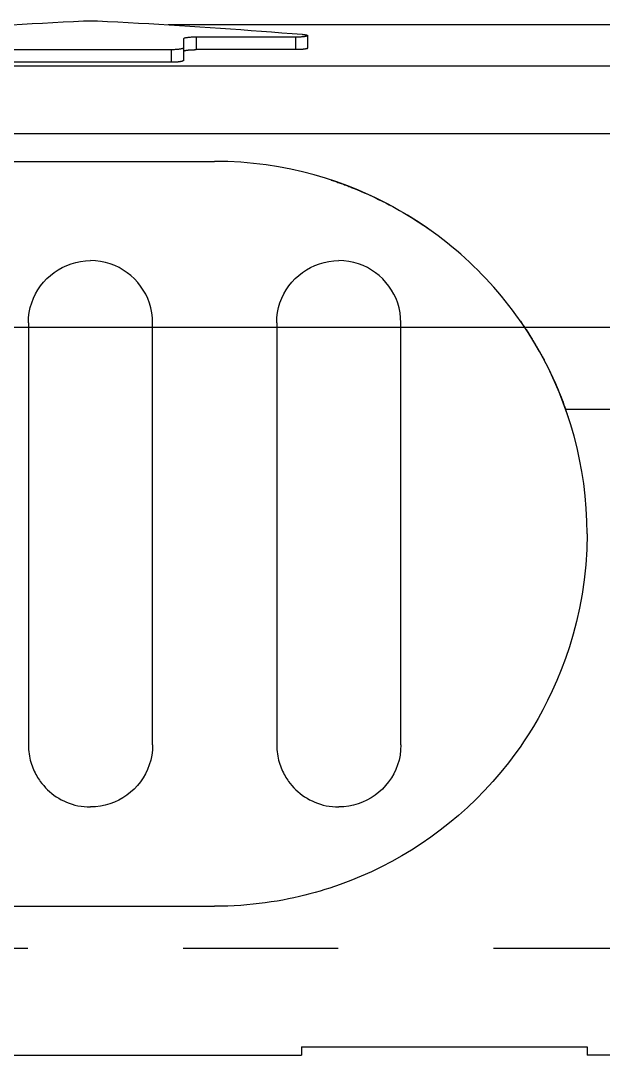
# Model space of a CAD drawing. Header units: inches. Extents: x 0 to 77285, y -118 to 40065.
# Drawn here: x 37424.59 to 37429.28, y 31677.6 to 31685.94 of the extents above; entities that cross this region are included whole.
import ezdxf

# ---------------------------------------------------------------- set-up
doc = ezdxf.new("R2010")
doc.units = ezdxf.units.IN
doc.header["$LTSCALE"] = 5
doc.header["$MEASUREMENT"] = 0
doc.linetypes.add('CENTER', pattern=[2, 1.25, -0.25, 0.25, -0.25])
doc.layers.add('11', color=1, linetype='CENTER')
doc.layers.add('55', color=5, linetype='Continuous')

# ---------------------------------------------------------------- blocks, each defined once
blk = doc.blocks.new('A$Ce983b105')
blk.add_line((-170, 65), (-6470, 65))
at = {"layer": '11'}
blk.add_line((-170, 60), (-6470, 60), dxfattribs=at)
blk = doc.blocks.new('A$Ce961e380')
for p, q in [((-254.1541, -17.6614), (-253.3541, -17.6614)), ((-254.1541, -17.6614), (-254.1541, -17.7618)), ((-253.3541, -17.6614), (-253.3541, -17.7618)), ((-253.2541, -17.6746), (-253.2541, -17.8479)), ((-253.1541, -17.7626), (-251.8541, -17.7626)), ((-253.1541, -17.7626), (-253.1541, -17.8638)), ((-246.0041, -17.8914), (-258.0041, -17.8914)), ((-246.0041, -18.4357), (-258.0041, -18.4357)), ((-251.5041, -18.6612), (-253.5041, -18.6612)), ((-254.7953, -18.9535), (-254.7957, -18.9535)), ((-255.0041, -23.3612), (-255.0041, -19.9612)), ((-254.0041, -19.9612), (-254.0041, -23.3612)), ((-253.0041, -23.3612), (-253.0041, -19.9612)), ((-252.0041, -19.9612), (-252.0041, -23.3612)), ((-258.0041, -20.6612), (-256.3326, -20.6612)), ((-256.3325, -20.6612), (-256.3326, -20.6612)), ((-251.5041, -24.6612), (-253.5041, -24.6612)), ((-256.5041, -25.7931), (-256.5041, -25.8611)), ((-254.2041, -25.7933), (-254.2041, -25.8611)), ((-258.0041, -25.8611), (-256.5041, -25.8611)), ((-246.0041, -25.8611), (-254.2041, -25.8611))]:
    blk.add_line(p, q)
for points in [[(-258.0041, -17.5612), (-257.7604, -17.5612), (-257.5166, -17.5612), (-257.2728, -17.5612), (-257.029, -17.5613), (-256.7853, -17.5613), (-256.5415, -17.5613), (-256.2977, -17.5613), (-256.054, -17.5613), (-255.8102, -17.5613), (-255.5664, -17.5614), (-255.3226, -17.5614), (-255.0789, -17.5614), (-254.8351, -17.5614), (-254.5913, -17.5614), (-254.3475, -17.5614), (-254.1038, -17.5614), (-253.86, -17.5614), (-253.6162, -17.5614), (-253.3725, -17.5614), (-253.1287, -17.5615)], [(-252.5596, -17.5298), (-252.6423, -17.534), (-252.7249, -17.5383), (-252.8075, -17.5428), (-252.8902, -17.5474), (-252.9728, -17.5522), (-253.0553, -17.557), (-253.1379, -17.562), (-253.2205, -17.5671), (-253.303, -17.5724), (-253.3855, -17.5777), (-253.468, -17.5832), (-253.5505, -17.5889), (-253.633, -17.5946), (-253.7154, -17.6005), (-253.7978, -17.6065), (-253.8802, -17.6126), (-253.9626, -17.6188), (-254.045, -17.6252), (-254.1273, -17.6317), (-254.2096, -17.6383)], [(-252.4487, -17.5298), (-252.4534, -17.5295), (-252.4584, -17.5293), (-252.4636, -17.5291), (-252.469, -17.529), (-252.4745, -17.5288), (-252.4803, -17.5287), (-252.4861, -17.5286), (-252.4921, -17.5285), (-252.4981, -17.5285), (-252.5041, -17.5285), (-252.5102, -17.5285), (-252.5162, -17.5285), (-252.5221, -17.5286), (-252.528, -17.5287), (-252.5337, -17.5288), (-252.5393, -17.529), (-252.5447, -17.5291), (-252.5499, -17.5293), (-252.5549, -17.5295), (-252.5596, -17.5298)], [(-250.7987, -17.6383), (-250.881, -17.6317), (-250.9633, -17.6252), (-251.0456, -17.6188), (-251.128, -17.6126), (-251.2104, -17.6065), (-251.2928, -17.6005), (-251.3753, -17.5946), (-251.4577, -17.5889), (-251.5402, -17.5832), (-251.6227, -17.5777), (-251.7052, -17.5724), (-251.7878, -17.5671), (-251.8703, -17.562), (-251.9529, -17.557), (-252.0355, -17.5522), (-252.1181, -17.5474), (-252.2007, -17.5428), (-252.2834, -17.5383), (-252.366, -17.534), (-252.4487, -17.5298)], [(-254.2096, -17.6383), (-254.2127, -17.6386), (-254.2158, -17.6389), (-254.219, -17.6392), (-254.2222, -17.6396), (-254.2253, -17.64), (-254.2284, -17.6404), (-254.2314, -17.6408), (-254.2343, -17.6413), (-254.2371, -17.6417), (-254.2397, -17.6423), (-254.2422, -17.6428), (-254.2446, -17.6434), (-254.2467, -17.6439), (-254.2486, -17.6445), (-254.2503, -17.6452), (-254.2517, -17.6458), (-254.2528, -17.6465), (-254.2537, -17.6472), (-254.2542, -17.6479), (-254.2543, -17.6486)], [(-254.2498, -17.6523), (-254.2503, -17.6521), (-254.2507, -17.6519), (-254.2511, -17.6517), (-254.2515, -17.6515), (-254.2518, -17.6513), (-254.2521, -17.6511), (-254.2524, -17.651), (-254.2527, -17.6508), (-254.253, -17.6506), (-254.2532, -17.6504), (-254.2534, -17.6502), (-254.2536, -17.65), (-254.2538, -17.6499), (-254.2539, -17.6497), (-254.254, -17.6495), (-254.2541, -17.6493), (-254.2542, -17.6492), (-254.2543, -17.649), (-254.2543, -17.6488), (-254.2543, -17.6486)], [(-254.2541, -17.749), (-254.2541, -17.744), (-254.2541, -17.7389), (-254.2541, -17.7339), (-254.2541, -17.7289), (-254.2542, -17.7239), (-254.2542, -17.7189), (-254.2542, -17.7139), (-254.2542, -17.7088), (-254.2542, -17.7038), (-254.2542, -17.6988), (-254.2542, -17.6938), (-254.2542, -17.6888), (-254.2543, -17.6838), (-254.2543, -17.6787), (-254.2543, -17.6737), (-254.2543, -17.6687), (-254.2543, -17.6637), (-254.2543, -17.6587), (-254.2543, -17.6536), (-254.2543, -17.6486)], [(-254.2498, -17.6523), (-254.2479, -17.653), (-254.2455, -17.6537), (-254.2429, -17.6544), (-254.2399, -17.6551), (-254.2365, -17.6558), (-254.2328, -17.6564), (-254.2289, -17.657), (-254.2246, -17.6576), (-254.22, -17.6582), (-254.2152, -17.6587), (-254.2101, -17.6592), (-254.2048, -17.6596), (-254.1992, -17.66), (-254.1933, -17.6604), (-254.1873, -17.6607), (-254.181, -17.6609), (-254.1746, -17.6611), (-254.1679, -17.6613), (-254.1611, -17.6614), (-254.1541, -17.6614)], [(-253.3541, -17.6614), (-253.3458, -17.6614), (-253.3377, -17.6616), (-253.3299, -17.6618), (-253.3223, -17.6621), (-253.3149, -17.6624), (-253.3079, -17.6629), (-253.3012, -17.6634), (-253.2948, -17.6639), (-253.2888, -17.6646), (-253.2832, -17.6652), (-253.278, -17.666), (-253.2732, -17.6668), (-253.269, -17.6676), (-253.2652, -17.6685), (-253.2619, -17.6694), (-253.2592, -17.6704), (-253.257, -17.6714), (-253.2554, -17.6724), (-253.2545, -17.6735), (-253.2541, -17.6746)], [(-253.2541, -17.7469), (-253.2538, -17.7482), (-253.2528, -17.7494), (-253.2513, -17.7506), (-253.2491, -17.7518), (-253.2464, -17.7529), (-253.2431, -17.754), (-253.2393, -17.7551), (-253.235, -17.7561), (-253.2303, -17.7571), (-253.2251, -17.7579), (-253.2195, -17.7588), (-253.2135, -17.7595), (-253.2071, -17.7602), (-253.2004, -17.7608), (-253.1933, -17.7614), (-253.186, -17.7618), (-253.1784, -17.7622), (-253.1705, -17.7624), (-253.1624, -17.7626), (-253.1541, -17.7626)], [(-254.2498, -17.7526), (-254.2502, -17.7525), (-254.2506, -17.7523), (-254.2509, -17.7522), (-254.2512, -17.752), (-254.2515, -17.7518), (-254.2518, -17.7517), (-254.2521, -17.7515), (-254.2524, -17.7513), (-254.2526, -17.7512), (-254.2528, -17.751), (-254.253, -17.7509), (-254.2532, -17.7507), (-254.2534, -17.7505), (-254.2535, -17.7504), (-254.2537, -17.7502), (-254.2538, -17.75), (-254.2539, -17.7499), (-254.254, -17.7497), (-254.254, -17.7495), (-254.2541, -17.7494), (-254.2541, -17.7493), (-254.2541, -17.7493), (-254.2541, -17.7493), (-254.2541, -17.7493), (-254.2541, -17.7493), (-254.2541, -17.7492), (-254.2541, -17.7492), (-254.2541, -17.7492), (-254.2541, -17.7492), (-254.2541, -17.7492), (-254.2541, -17.7492), (-254.2541, -17.7491), (-254.2541, -17.7491), (-254.2541, -17.7491), (-254.2541, -17.7491), (-254.2541, -17.7491), (-254.2541, -17.749), (-254.2541, -17.749), (-254.2541, -17.749), (-254.2541, -17.749)], [(-254.2498, -17.7526), (-254.249, -17.753), (-254.2482, -17.7533), (-254.2472, -17.7536), (-254.2462, -17.7539), (-254.2451, -17.7542), (-254.2439, -17.7546), (-254.2427, -17.7549), (-254.2414, -17.7552), (-254.2401, -17.7555), (-254.2387, -17.7558), (-254.2372, -17.756), (-254.2357, -17.7563), (-254.2341, -17.7566), (-254.2324, -17.7569), (-254.2307, -17.7572), (-254.229, -17.7574), (-254.2272, -17.7577), (-254.2253, -17.7579), (-254.2234, -17.7582), (-254.2215, -17.7584), (-254.2197, -17.7586), (-254.2179, -17.7588), (-254.2161, -17.759), (-254.2142, -17.7592), (-254.2122, -17.7594), (-254.2103, -17.7595), (-254.2083, -17.7597), (-254.2063, -17.7599), (-254.2042, -17.76), (-254.2021, -17.7602), (-254.2, -17.7603), (-254.1979, -17.7605), (-254.1957, -17.7606), (-254.1935, -17.7607), (-254.1913, -17.7609), (-254.1891, -17.761), (-254.1869, -17.7611), (-254.1846, -17.7612), (-254.1823, -17.7613), (-254.1801, -17.7613), (-254.1788, -17.7614), (-254.1775, -17.7614), (-254.1762, -17.7615), (-254.175, -17.7615), (-254.1737, -17.7615), (-254.1724, -17.7616), (-254.1711, -17.7616), (-254.1698, -17.7616), (-254.1685, -17.7617), (-254.1672, -17.7617), (-254.1659, -17.7617), (-254.1646, -17.7617), (-254.1633, -17.7617), (-254.162, -17.7618), (-254.1607, -17.7618), (-254.1594, -17.7618), (-254.1581, -17.7618), (-254.1567, -17.7618), (-254.1554, -17.7618), (-254.1541, -17.7618)], [(-254.1541, -17.7618), (-254.1141, -17.7618), (-254.0741, -17.7618), (-254.0341, -17.7618), (-253.9941, -17.7618), (-253.9541, -17.7618), (-253.9141, -17.7618), (-253.8741, -17.7618), (-253.8341, -17.7618), (-253.7941, -17.7618), (-253.7541, -17.7618), (-253.7141, -17.7618), (-253.6741, -17.7618), (-253.6341, -17.7618), (-253.5941, -17.7618), (-253.5541, -17.7618), (-253.5141, -17.7618), (-253.4741, -17.7618), (-253.4341, -17.7618), (-253.3941, -17.7618), (-253.3541, -17.7618)], [(-253.2541, -17.775), (-253.2542, -17.7746), (-253.2543, -17.7743), (-253.2545, -17.7739), (-253.2547, -17.7735), (-253.2551, -17.7732), (-253.2555, -17.7728), (-253.256, -17.7725), (-253.2566, -17.7721), (-253.2572, -17.7717), (-253.2579, -17.7714), (-253.2587, -17.771), (-253.2595, -17.7707), (-253.2604, -17.7703), (-253.2614, -17.77), (-253.2625, -17.7697), (-253.2636, -17.7693), (-253.2648, -17.769), (-253.266, -17.7687), (-253.2674, -17.7684), (-253.2687, -17.7681), (-253.27, -17.7678), (-253.2713, -17.7675), (-253.2727, -17.7673), (-253.2741, -17.767), (-253.2755, -17.7668), (-253.2771, -17.7665), (-253.2786, -17.7663), (-253.2802, -17.766), (-253.2819, -17.7658), (-253.2835, -17.7656), (-253.2853, -17.7654), (-253.287, -17.7651), (-253.2888, -17.7649), (-253.2907, -17.7647), (-253.2925, -17.7645), (-253.2944, -17.7643), (-253.2964, -17.7642), (-253.2983, -17.764), (-253.3003, -17.7638), (-253.3024, -17.7636), (-253.3047, -17.7635), (-253.307, -17.7633), (-253.3095, -17.7631), (-253.3119, -17.763), (-253.3144, -17.7628), (-253.3169, -17.7627), (-253.3195, -17.7626), (-253.322, -17.7624), (-253.3246, -17.7623), (-253.3273, -17.7622), (-253.3299, -17.7621), (-253.3326, -17.7621), (-253.3352, -17.762), (-253.3379, -17.7619), (-253.3406, -17.7619), (-253.3433, -17.7618), (-253.346, -17.7618), (-253.3487, -17.7618), (-253.3514, -17.7618), (-253.3541, -17.7618)], [(-253.2541, -17.8479), (-253.2541, -17.8483), (-253.254, -17.8487), (-253.2538, -17.8491), (-253.2535, -17.8495), (-253.2532, -17.85), (-253.2528, -17.8504), (-253.2523, -17.8508), (-253.2518, -17.8512), (-253.2511, -17.8516), (-253.2505, -17.852), (-253.2497, -17.8525), (-253.2489, -17.8529), (-253.248, -17.8533), (-253.247, -17.8537), (-253.246, -17.8541), (-253.2449, -17.8545), (-253.2438, -17.8548), (-253.2425, -17.8552), (-253.2413, -17.8556), (-253.2399, -17.856), (-253.2387, -17.8563), (-253.2374, -17.8566), (-253.236, -17.8569), (-253.2346, -17.8572), (-253.2332, -17.8575), (-253.2317, -17.8578), (-253.2302, -17.8581), (-253.2286, -17.8584), (-253.227, -17.8587), (-253.2253, -17.859), (-253.2236, -17.8592), (-253.2218, -17.8595), (-253.22, -17.8598), (-253.2182, -17.86), (-253.2164, -17.8603), (-253.2145, -17.8605), (-253.2125, -17.8607), (-253.2106, -17.8609), (-253.2086, -17.8612), (-253.2066, -17.8614), (-253.2043, -17.8616), (-253.2019, -17.8618), (-253.1994, -17.862), (-253.197, -17.8622), (-253.1944, -17.8624), (-253.1919, -17.8626), (-253.1893, -17.8627), (-253.1867, -17.8629), (-253.1841, -17.863), (-253.1814, -17.8631), (-253.1787, -17.8632), (-253.176, -17.8634), (-253.1733, -17.8634), (-253.1706, -17.8635), (-253.1678, -17.8636), (-253.1651, -17.8637), (-253.1623, -17.8637), (-253.1596, -17.8637), (-253.1569, -17.8637), (-253.1541, -17.8638)], [(-253.1541, -17.8638), (-253.0891, -17.8638), (-253.0241, -17.8638), (-252.9591, -17.8638), (-252.8941, -17.8638), (-252.8291, -17.8638), (-252.7641, -17.8638), (-252.6991, -17.8638), (-252.6341, -17.8638), (-252.5691, -17.8638), (-252.5041, -17.8637), (-252.4391, -17.8637), (-252.3741, -17.8637), (-252.3091, -17.8637), (-252.2441, -17.8637), (-252.1791, -17.8637), (-252.1141, -17.8637), (-252.0491, -17.8637), (-251.9841, -17.8637), (-251.9191, -17.8637), (-251.8541, -17.8637)], [(-256.5041, -21.6612), (-256.5024, -21.558), (-256.4972, -21.4562), (-256.4886, -21.3557), (-256.4768, -21.2565), (-256.4619, -21.1589), (-256.444, -21.0627), (-256.4231, -20.968), (-256.3993, -20.8749), (-256.3729, -20.7835), (-256.3438, -20.6937), (-256.3122, -20.6056), (-256.2782, -20.5193), (-256.2419, -20.4348), (-256.2033, -20.3521), (-256.1626, -20.2714), (-256.12, -20.1926), (-256.0754, -20.1158), (-256.029, -20.041), (-255.9809, -19.9684), (-255.9312, -19.8978), (-255.9029, -19.8595), (-255.874, -19.8217), (-255.8446, -19.7845), (-255.8147, -19.7477), (-255.7842, -19.7115), (-255.7532, -19.6758), (-255.7216, -19.6406), (-255.6896, -19.606), (-255.657, -19.5719), (-255.624, -19.5384), (-255.5904, -19.5054), (-255.5564, -19.4729), (-255.5218, -19.4411), (-255.4868, -19.4098), (-255.4514, -19.379), (-255.4155, -19.3489), (-255.3791, -19.3193), (-255.3424, -19.2903), (-255.3051, -19.2619), (-255.2675, -19.2341), (-255.1999, -19.1865), (-255.13, -19.14), (-255.0576, -19.0949), (-254.983, -19.0512), (-254.906, -19.0091), (-254.8268, -18.9687), (-254.7453, -18.9302), (-254.6617, -18.8937), (-254.576, -18.8593), (-254.4881, -18.8272), (-254.3983, -18.7975), (-254.3064, -18.7703), (-254.2125, -18.7459), (-254.1168, -18.7242), (-254.0191, -18.7055), (-253.9196, -18.6899), (-253.8184, -18.6776), (-253.7153, -18.6685), (-253.6106, -18.663), (-253.5041, -18.6612)], [(-254.444, -18.8122), (-254.453, -18.8152), (-254.4619, -18.8182), (-254.4709, -18.8212), (-254.4798, -18.8243), (-254.4887, -18.8274), (-254.4976, -18.8305), (-254.5065, -18.8336), (-254.5154, -18.8368), (-254.5243, -18.84), (-254.5332, -18.8432), (-254.542, -18.8464), (-254.5509, -18.8497), (-254.5597, -18.853), (-254.5685, -18.8563), (-254.5773, -18.8597), (-254.5861, -18.8631), (-254.5949, -18.8665), (-254.6036, -18.8699), (-254.6124, -18.8734), (-254.6211, -18.8769), (-254.6507, -18.8889), (-254.6801, -18.9013), (-254.7093, -18.9139), (-254.7385, -18.9269), (-254.7675, -18.9402), (-254.7963, -18.9538), (-254.825, -18.9677), (-254.8536, -18.9819), (-254.882, -18.9964), (-254.9102, -19.0111), (-254.9383, -19.0262), (-254.9662, -19.0416), (-254.9939, -19.0573), (-255.0215, -19.0732), (-255.0489, -19.0895), (-255.076, -19.106), (-255.103, -19.1228), (-255.1298, -19.1399), (-255.1565, -19.1572), (-255.1829, -19.1748), (-255.186, -19.177), (-255.1892, -19.1791), (-255.1924, -19.1813), (-255.1955, -19.1834), (-255.1987, -19.1856), (-255.2018, -19.1878), (-255.205, -19.1899), (-255.2081, -19.1921), (-255.2113, -19.1943), (-255.2144, -19.1965), (-255.2176, -19.1986), (-255.2207, -19.2008), (-255.2238, -19.203), (-255.227, -19.2052), (-255.2301, -19.2074), (-255.2332, -19.2096), (-255.2364, -19.2118), (-255.2395, -19.214), (-255.2426, -19.2162), (-255.2457, -19.2185)], [(-255.0041, -19.9612), (-255.0025, -19.9204), (-254.9976, -19.8804), (-254.9897, -19.8415), (-254.9787, -19.8037), (-254.965, -19.7671), (-254.9485, -19.732), (-254.9295, -19.6984), (-254.908, -19.6665), (-254.8841, -19.6364), (-254.8581, -19.6081), (-254.83, -19.582), (-254.7999, -19.5581), (-254.768, -19.5364), (-254.7344, -19.5173), (-254.6992, -19.5007), (-254.6626, -19.4868), (-254.6246, -19.4758), (-254.5855, -19.4678), (-254.5453, -19.4628), (-254.5041, -19.4612)], [(-254.0041, -19.9612), (-254.0058, -19.9194), (-254.0108, -19.8787), (-254.019, -19.8392), (-254.0302, -19.801), (-254.0443, -19.7642), (-254.0612, -19.7289), (-254.0806, -19.6953), (-254.1024, -19.6635), (-254.1266, -19.6335), (-254.153, -19.6055), (-254.1814, -19.5797), (-254.2116, -19.556), (-254.2436, -19.5347), (-254.2772, -19.5159), (-254.3122, -19.4997), (-254.3486, -19.4861), (-254.3861, -19.4754), (-254.4246, -19.4676), (-254.464, -19.4628), (-254.5041, -19.4612)], [(-253.0041, -19.9612), (-253.0025, -19.9204), (-252.9976, -19.8804), (-252.9897, -19.8415), (-252.9787, -19.8037), (-252.965, -19.7671), (-252.9485, -19.732), (-252.9295, -19.6984), (-252.908, -19.6665), (-252.8841, -19.6364), (-252.8581, -19.6081), (-252.83, -19.582), (-252.7999, -19.5581), (-252.768, -19.5364), (-252.7344, -19.5173), (-252.6992, -19.5007), (-252.6626, -19.4868), (-252.6246, -19.4758), (-252.5855, -19.4678), (-252.5453, -19.4628), (-252.5041, -19.4612)], [(-252.0041, -19.9612), (-252.0058, -19.9194), (-252.0108, -19.8787), (-252.019, -19.8392), (-252.0302, -19.801), (-252.0443, -19.7642), (-252.0612, -19.7289), (-252.0806, -19.6953), (-252.1024, -19.6635), (-252.1266, -19.6335), (-252.153, -19.6055), (-252.1814, -19.5797), (-252.2116, -19.556), (-252.2436, -19.5347), (-252.2772, -19.5159), (-252.3122, -19.4997), (-252.3486, -19.4861), (-252.3861, -19.4754), (-252.4246, -19.4676), (-252.464, -19.4628), (-252.5041, -19.4612)], [(-255.9676, -19.949), (-255.9722, -19.9557), (-255.9768, -19.9625), (-255.9814, -19.9692), (-255.986, -19.9759), (-255.9906, -19.9827), (-255.9952, -19.9894), (-255.9997, -19.9962), (-256.0042, -20.003), (-256.0087, -20.0098), (-256.0132, -20.0166), (-256.0177, -20.0235), (-256.0221, -20.0303), (-256.0265, -20.0371), (-256.0309, -20.044), (-256.0353, -20.0509), (-256.0397, -20.0578), (-256.044, -20.0647), (-256.0484, -20.0716), (-256.0527, -20.0785), (-256.057, -20.0855), (-256.0626, -20.0945), (-256.0681, -20.1036), (-256.0736, -20.1127), (-256.0791, -20.1218), (-256.0845, -20.1309), (-256.0899, -20.1401), (-256.0953, -20.1493), (-256.1006, -20.1585), (-256.106, -20.1677), (-256.1112, -20.177), (-256.1165, -20.1862), (-256.1217, -20.1955), (-256.1269, -20.2048), (-256.1321, -20.2141), (-256.1372, -20.2235), (-256.1423, -20.2328), (-256.1473, -20.2422), (-256.1523, -20.2516), (-256.1573, -20.261), (-256.1623, -20.2704), (-256.1721, -20.2893), (-256.1818, -20.3083), (-256.1913, -20.3273), (-256.2007, -20.3465), (-256.21, -20.3657), (-256.2191, -20.3849), (-256.2281, -20.4043), (-256.237, -20.4237), (-256.2457, -20.4431), (-256.2543, -20.4627), (-256.2628, -20.4823), (-256.2711, -20.5019), (-256.2793, -20.5217), (-256.2873, -20.5414), (-256.2952, -20.5613), (-256.303, -20.5812), (-256.3106, -20.6011), (-256.3181, -20.6211), (-256.3254, -20.6411), (-256.3326, -20.6612)], [(-256.3573, -20.7341), (-256.3572, -20.7338), (-256.3571, -20.7336), (-256.357, -20.7333), (-256.3569, -20.733), (-256.3569, -20.7328), (-256.3568, -20.7325), (-256.3567, -20.7322), (-256.3566, -20.7319), (-256.3565, -20.7317), (-256.3564, -20.7314), (-256.3563, -20.7311), (-256.3562, -20.7309), (-256.3561, -20.7306), (-256.3561, -20.7303), (-256.356, -20.73), (-256.3559, -20.7298), (-256.3558, -20.7295), (-256.3557, -20.7292), (-256.3556, -20.729), (-256.3555, -20.7287), (-256.3544, -20.7253), (-256.3533, -20.7219), (-256.3522, -20.7185), (-256.3511, -20.7151), (-256.3499, -20.7118), (-256.3488, -20.7084), (-256.3477, -20.705), (-256.3465, -20.7016), (-256.3454, -20.6983), (-256.3442, -20.6949), (-256.3431, -20.6915), (-256.3419, -20.6881), (-256.3408, -20.6848), (-256.3396, -20.6814), (-256.3385, -20.678), (-256.3373, -20.6747), (-256.3361, -20.6713), (-256.3349, -20.6679), (-256.3337, -20.6646), (-256.3326, -20.6612)], [(-256.5041, -21.6612), (-256.5015, -21.7884), (-256.4938, -21.9118), (-256.4814, -22.0315), (-256.4648, -22.1472), (-256.4442, -22.259), (-256.4202, -22.3668), (-256.393, -22.4705), (-256.3631, -22.5701), (-256.3309, -22.6656), (-256.2967, -22.7568), (-256.2609, -22.8437), (-256.2239, -22.9264), (-256.1861, -23.0046), (-256.1479, -23.0784), (-256.1096, -23.1477), (-256.0717, -23.2124), (-256.0345, -23.2725), (-255.9984, -23.3279), (-255.9639, -23.3786), (-255.9312, -23.4245), (-255.8709, -23.5046), (-255.8086, -23.582), (-255.7443, -23.6567), (-255.6781, -23.7287), (-255.61, -23.798), (-255.5402, -23.8646), (-255.4688, -23.9285), (-255.3958, -23.9897), (-255.3213, -24.0482), (-255.2455, -24.1041), (-255.1683, -24.1572), (-255.09, -24.2077), (-255.0106, -24.2554), (-254.9302, -24.3005), (-254.8488, -24.3428), (-254.7666, -24.3825), (-254.6836, -24.4195), (-254.6, -24.4538), (-254.5158, -24.4854), (-254.4312, -24.5143), (-254.3926, -24.5266), (-254.3532, -24.5385), (-254.3128, -24.5501), (-254.2717, -24.5613), (-254.2296, -24.5721), (-254.1867, -24.5825), (-254.143, -24.5923), (-254.0985, -24.6017), (-254.0532, -24.6105), (-254.007, -24.6187), (-253.9601, -24.6263), (-253.9124, -24.6333), (-253.8639, -24.6395), (-253.8147, -24.6451), (-253.7647, -24.6498), (-253.714, -24.6538), (-253.6626, -24.657), (-253.6105, -24.6593), (-253.5577, -24.6607), (-253.5041, -24.6612)], [(-255.0041, -23.3612), (-255.0024, -23.4031), (-254.9974, -23.4439), (-254.9892, -23.4836), (-254.978, -23.5218), (-254.9639, -23.5587), (-254.9471, -23.594), (-254.9277, -23.6276), (-254.9058, -23.6594), (-254.8816, -23.6894), (-254.8553, -23.7173), (-254.8269, -23.7431), (-254.7967, -23.7667), (-254.7647, -23.7879), (-254.7311, -23.8067), (-254.6961, -23.8228), (-254.6597, -23.8363), (-254.6222, -23.847), (-254.5837, -23.8548), (-254.5443, -23.8596), (-254.5041, -23.8612)], [(-254.0041, -23.3612), (-254.0045, -23.3799), (-254.0055, -23.3983), (-254.0071, -23.4163), (-254.0094, -23.4338), (-254.0122, -23.451), (-254.0156, -23.4677), (-254.0194, -23.4841), (-254.0238, -23.5), (-254.0285, -23.5154), (-254.0337, -23.5304), (-254.0392, -23.545), (-254.045, -23.5591), (-254.0512, -23.5728), (-254.0576, -23.586), (-254.0642, -23.5987), (-254.071, -23.611), (-254.078, -23.6227), (-254.0851, -23.634), (-254.0924, -23.6448), (-254.0996, -23.6551), (-254.1129, -23.6725), (-254.127, -23.6894), (-254.142, -23.7059), (-254.1577, -23.7217), (-254.1743, -23.7369), (-254.1917, -23.7515), (-254.2098, -23.7653), (-254.2286, -23.7785), (-254.2482, -23.7908), (-254.2684, -23.8023), (-254.2893, -23.8129), (-254.3109, -23.8225), (-254.333, -23.8312), (-254.3558, -23.8389), (-254.3792, -23.8455), (-254.4032, -23.851), (-254.4276, -23.8554), (-254.4526, -23.8586), (-254.4781, -23.8605), (-254.5041, -23.8612)], [(-253.0041, -23.3612), (-253.0024, -23.4031), (-252.9974, -23.4439), (-252.9892, -23.4836), (-252.978, -23.5218), (-252.9639, -23.5587), (-252.9471, -23.594), (-252.9277, -23.6276), (-252.9058, -23.6594), (-252.8816, -23.6894), (-252.8553, -23.7173), (-252.8269, -23.7431), (-252.7967, -23.7667), (-252.7647, -23.7879), (-252.7311, -23.8067), (-252.6961, -23.8228), (-252.6597, -23.8363), (-252.6222, -23.847), (-252.5837, -23.8548), (-252.5443, -23.8596), (-252.5041, -23.8612)], [(-252.0041, -23.3612), (-252.0045, -23.3799), (-252.0055, -23.3983), (-252.0071, -23.4163), (-252.0094, -23.4338), (-252.0122, -23.451), (-252.0156, -23.4677), (-252.0194, -23.4841), (-252.0238, -23.5), (-252.0285, -23.5154), (-252.0337, -23.5304), (-252.0392, -23.545), (-252.045, -23.5591), (-252.0512, -23.5728), (-252.0576, -23.586), (-252.0642, -23.5987), (-252.071, -23.611), (-252.078, -23.6227), (-252.0851, -23.634), (-252.0924, -23.6448), (-252.0996, -23.6551), (-252.1129, -23.6725), (-252.127, -23.6894), (-252.142, -23.7059), (-252.1577, -23.7217), (-252.1743, -23.7369), (-252.1917, -23.7515), (-252.2098, -23.7653), (-252.2286, -23.7785), (-252.2482, -23.7908), (-252.2684, -23.8023), (-252.2893, -23.8129), (-252.3109, -23.8225), (-252.333, -23.8312), (-252.3558, -23.8389), (-252.3792, -23.8455), (-252.4032, -23.851), (-252.4276, -23.8554), (-252.4526, -23.8586), (-252.4781, -23.8605), (-252.5041, -23.8612)], [(-254.2041, -25.7933), (-254.3191, -25.7933), (-254.4341, -25.7933), (-254.5491, -25.7933), (-254.6641, -25.7933), (-254.7791, -25.7934), (-254.8941, -25.7934), (-255.0091, -25.7934), (-255.1241, -25.7934), (-255.2391, -25.7934), (-255.3541, -25.7934), (-255.4691, -25.7933), (-255.5841, -25.7933), (-255.6991, -25.7933), (-255.8141, -25.7933), (-255.9291, -25.7933), (-256.0441, -25.7932), (-256.1591, -25.7932), (-256.2741, -25.7932), (-256.3891, -25.7931), (-256.5041, -25.7931)], [(-254.2041, -25.7933), (-254.3191, -25.7933), (-254.4341, -25.7933), (-254.5491, -25.7933), (-254.6641, -25.7933), (-254.7791, -25.7933), (-254.8941, -25.7933), (-255.0091, -25.7933), (-255.1241, -25.7933), (-255.2391, -25.7933), (-255.3541, -25.7933), (-255.4691, -25.7933), (-255.5841, -25.7933), (-255.6991, -25.7933), (-255.8141, -25.7933), (-255.9291, -25.7932), (-256.0441, -25.7932), (-256.1591, -25.7932), (-256.2741, -25.7931), (-256.3891, -25.7931), (-256.5041, -25.7931)]]:
    blk.add_lwpolyline(points)
blk = doc.blocks.new('A$C638f0059')
for p, q in [((-76.6541, -17.6614), (-76.6541, -17.7618)), ((-76.6541, -17.6614), (-75.8541, -17.6614)), ((-75.8541, -17.6614), (-75.8541, -17.7618)), ((-75.7541, -17.6746), (-75.7541, -17.8479)), ((-75.6541, -17.7626), (-75.6541, -17.8638)), ((-75.6541, -17.7626), (-74.3541, -17.7626)), ((-68.5041, -17.8914), (-80.5041, -17.8914)), ((-68.5041, -18.4357), (-80.5041, -18.4357)), ((-74.0041, -18.6612), (-76.0041, -18.6612)), ((-77.2953, -18.9535), (-77.2957, -18.9535)), ((-77.5041, -23.3612), (-77.5041, -19.9612)), ((-76.5041, -19.9612), (-76.5041, -23.3612)), ((-75.5041, -23.3612), (-75.5041, -19.9612)), ((-74.5041, -19.9612), (-74.5041, -23.3612)), ((-80.5041, -20.6612), (-78.8326, -20.6612)), ((-78.8325, -20.6612), (-78.8326, -20.6612)), ((-74.0041, -24.6612), (-76.0041, -24.6612)), ((-79.0041, -25.7931), (-79.0041, -25.8611)), ((-76.7041, -25.7933), (-76.7041, -25.8611)), ((-80.5041, -25.8611), (-79.0041, -25.8611)), ((-68.5041, -25.8611), (-76.7041, -25.8611))]:
    blk.add_line(p, q)
for points in [[(-80.5041, -17.5612), (-80.2604, -17.5612), (-80.0166, -17.5612), (-79.7728, -17.5612), (-79.529, -17.5613), (-79.2853, -17.5613), (-79.0415, -17.5613), (-78.7977, -17.5613), (-78.554, -17.5613), (-78.3102, -17.5613), (-78.0664, -17.5614), (-77.8226, -17.5614), (-77.5789, -17.5614), (-77.3351, -17.5614), (-77.0913, -17.5614), (-76.8475, -17.5614), (-76.6038, -17.5614), (-76.36, -17.5614), (-76.1162, -17.5614), (-75.8725, -17.5614), (-75.6287, -17.5615)], [(-75.0596, -17.5298), (-75.1423, -17.534), (-75.2249, -17.5383), (-75.3075, -17.5428), (-75.3902, -17.5474), (-75.4728, -17.5522), (-75.5553, -17.557), (-75.6379, -17.562), (-75.7205, -17.5671), (-75.803, -17.5724), (-75.8855, -17.5777), (-75.968, -17.5832), (-76.0505, -17.5889), (-76.133, -17.5946), (-76.2154, -17.6005), (-76.2978, -17.6065), (-76.3802, -17.6126), (-76.4626, -17.6188), (-76.545, -17.6252), (-76.6273, -17.6317), (-76.7096, -17.6383)], [(-74.9487, -17.5298), (-74.9534, -17.5295), (-74.9584, -17.5293), (-74.9636, -17.5291), (-74.969, -17.529), (-74.9745, -17.5288), (-74.9803, -17.5287), (-74.9861, -17.5286), (-74.9921, -17.5285), (-74.9981, -17.5285), (-75.0041, -17.5285), (-75.0102, -17.5285), (-75.0162, -17.5285), (-75.0221, -17.5286), (-75.028, -17.5287), (-75.0337, -17.5288), (-75.0393, -17.529), (-75.0447, -17.5291), (-75.0499, -17.5293), (-75.0549, -17.5295), (-75.0596, -17.5298)], [(-73.2987, -17.6383), (-73.381, -17.6317), (-73.4633, -17.6252), (-73.5456, -17.6188), (-73.628, -17.6126), (-73.7104, -17.6065), (-73.7928, -17.6005), (-73.8753, -17.5946), (-73.9577, -17.5889), (-74.0402, -17.5832), (-74.1227, -17.5777), (-74.2052, -17.5724), (-74.2878, -17.5671), (-74.3703, -17.562), (-74.4529, -17.557), (-74.5355, -17.5522), (-74.6181, -17.5474), (-74.7007, -17.5428), (-74.7834, -17.5383), (-74.866, -17.534), (-74.9487, -17.5298)], [(-76.7096, -17.6383), (-76.7127, -17.6386), (-76.7158, -17.6389), (-76.719, -17.6392), (-76.7222, -17.6396), (-76.7253, -17.64), (-76.7284, -17.6404), (-76.7314, -17.6408), (-76.7343, -17.6413), (-76.7371, -17.6417), (-76.7397, -17.6423), (-76.7422, -17.6428), (-76.7446, -17.6434), (-76.7467, -17.6439), (-76.7486, -17.6445), (-76.7503, -17.6452), (-76.7517, -17.6458), (-76.7528, -17.6465), (-76.7537, -17.6472), (-76.7542, -17.6479), (-76.7543, -17.6486)], [(-76.7541, -17.749), (-76.7541, -17.744), (-76.7541, -17.7389), (-76.7541, -17.7339), (-76.7541, -17.7289), (-76.7542, -17.7239), (-76.7542, -17.7189), (-76.7542, -17.7139), (-76.7542, -17.7088), (-76.7542, -17.7038), (-76.7542, -17.6988), (-76.7542, -17.6938), (-76.7542, -17.6888), (-76.7543, -17.6838), (-76.7543, -17.6787), (-76.7543, -17.6737), (-76.7543, -17.6687), (-76.7543, -17.6637), (-76.7543, -17.6587), (-76.7543, -17.6536), (-76.7543, -17.6486)], [(-76.7498, -17.6523), (-76.7503, -17.6521), (-76.7507, -17.6519), (-76.7511, -17.6517), (-76.7515, -17.6515), (-76.7518, -17.6513), (-76.7521, -17.6511), (-76.7524, -17.651), (-76.7527, -17.6508), (-76.753, -17.6506), (-76.7532, -17.6504), (-76.7534, -17.6502), (-76.7536, -17.65), (-76.7538, -17.6499), (-76.7539, -17.6497), (-76.754, -17.6495), (-76.7541, -17.6493), (-76.7542, -17.6492), (-76.7543, -17.649), (-76.7543, -17.6488), (-76.7543, -17.6486)], [(-76.7498, -17.6523), (-76.7479, -17.653), (-76.7455, -17.6537), (-76.7429, -17.6544), (-76.7399, -17.6551), (-76.7365, -17.6558), (-76.7328, -17.6564), (-76.7289, -17.657), (-76.7246, -17.6576), (-76.72, -17.6582), (-76.7152, -17.6587), (-76.7101, -17.6592), (-76.7048, -17.6596), (-76.6992, -17.66), (-76.6933, -17.6604), (-76.6873, -17.6607), (-76.681, -17.6609), (-76.6746, -17.6611), (-76.6679, -17.6613), (-76.6611, -17.6614), (-76.6541, -17.6614)], [(-75.8541, -17.6614), (-75.8458, -17.6614), (-75.8377, -17.6616), (-75.8299, -17.6618), (-75.8223, -17.6621), (-75.8149, -17.6624), (-75.8079, -17.6629), (-75.8012, -17.6634), (-75.7948, -17.6639), (-75.7888, -17.6646), (-75.7832, -17.6652), (-75.778, -17.666), (-75.7732, -17.6668), (-75.769, -17.6676), (-75.7652, -17.6685), (-75.7619, -17.6694), (-75.7592, -17.6704), (-75.757, -17.6714), (-75.7554, -17.6724), (-75.7545, -17.6735), (-75.7541, -17.6746)], [(-75.7541, -17.7469), (-75.7538, -17.7482), (-75.7528, -17.7494), (-75.7513, -17.7506), (-75.7491, -17.7518), (-75.7464, -17.7529), (-75.7431, -17.754), (-75.7393, -17.7551), (-75.735, -17.7561), (-75.7303, -17.7571), (-75.7251, -17.7579), (-75.7195, -17.7588), (-75.7135, -17.7595), (-75.7071, -17.7602), (-75.7004, -17.7608), (-75.6933, -17.7614), (-75.686, -17.7618), (-75.6784, -17.7622), (-75.6705, -17.7624), (-75.6624, -17.7626), (-75.6541, -17.7626)], [(-76.7498, -17.7526), (-76.7502, -17.7525), (-76.7506, -17.7523), (-76.7509, -17.7522), (-76.7512, -17.752), (-76.7515, -17.7518), (-76.7518, -17.7517), (-76.7521, -17.7515), (-76.7524, -17.7513), (-76.7526, -17.7512), (-76.7528, -17.751), (-76.753, -17.7509), (-76.7532, -17.7507), (-76.7534, -17.7505), (-76.7535, -17.7504), (-76.7537, -17.7502), (-76.7538, -17.75), (-76.7539, -17.7499), (-76.754, -17.7497), (-76.754, -17.7495), (-76.7541, -17.7494), (-76.7541, -17.7493), (-76.7541, -17.7493), (-76.7541, -17.7493), (-76.7541, -17.7493), (-76.7541, -17.7493), (-76.7541, -17.7492), (-76.7541, -17.7492), (-76.7541, -17.7492), (-76.7541, -17.7492), (-76.7541, -17.7492), (-76.7541, -17.7492), (-76.7541, -17.7491), (-76.7541, -17.7491), (-76.7541, -17.7491), (-76.7541, -17.7491), (-76.7541, -17.7491), (-76.7541, -17.749), (-76.7541, -17.749), (-76.7541, -17.749), (-76.7541, -17.749)], [(-76.7498, -17.7526), (-76.749, -17.753), (-76.7482, -17.7533), (-76.7472, -17.7536), (-76.7462, -17.7539), (-76.7451, -17.7542), (-76.7439, -17.7546), (-76.7427, -17.7549), (-76.7414, -17.7552), (-76.7401, -17.7555), (-76.7387, -17.7558), (-76.7372, -17.756), (-76.7357, -17.7563), (-76.7341, -17.7566), (-76.7324, -17.7569), (-76.7307, -17.7572), (-76.729, -17.7574), (-76.7272, -17.7577), (-76.7253, -17.7579), (-76.7234, -17.7582), (-76.7215, -17.7584), (-76.7197, -17.7586), (-76.7179, -17.7588), (-76.7161, -17.759), (-76.7142, -17.7592), (-76.7122, -17.7594), (-76.7103, -17.7595), (-76.7083, -17.7597), (-76.7063, -17.7599), (-76.7042, -17.76), (-76.7021, -17.7602), (-76.7, -17.7603), (-76.6979, -17.7605), (-76.6957, -17.7606), (-76.6935, -17.7607), (-76.6913, -17.7609), (-76.6891, -17.761), (-76.6869, -17.7611), (-76.6846, -17.7612), (-76.6823, -17.7613), (-76.6801, -17.7613), (-76.6788, -17.7614), (-76.6775, -17.7614), (-76.6762, -17.7615), (-76.675, -17.7615), (-76.6737, -17.7615), (-76.6724, -17.7616), (-76.6711, -17.7616), (-76.6698, -17.7616), (-76.6685, -17.7617), (-76.6672, -17.7617), (-76.6659, -17.7617), (-76.6646, -17.7617), (-76.6633, -17.7617), (-76.662, -17.7618), (-76.6607, -17.7618), (-76.6594, -17.7618), (-76.6581, -17.7618), (-76.6567, -17.7618), (-76.6554, -17.7618), (-76.6541, -17.7618)], [(-76.6541, -17.7618), (-76.6141, -17.7618), (-76.5741, -17.7618), (-76.5341, -17.7618), (-76.4941, -17.7618), (-76.4541, -17.7618), (-76.4141, -17.7618), (-76.3741, -17.7618), (-76.3341, -17.7618), (-76.2941, -17.7618), (-76.2541, -17.7618), (-76.2141, -17.7618), (-76.1741, -17.7618), (-76.1341, -17.7618), (-76.0941, -17.7618), (-76.0541, -17.7618), (-76.0141, -17.7618), (-75.9741, -17.7618), (-75.9341, -17.7618), (-75.8941, -17.7618), (-75.8541, -17.7618)], [(-75.7541, -17.775), (-75.7542, -17.7746), (-75.7543, -17.7743), (-75.7545, -17.7739), (-75.7547, -17.7735), (-75.7551, -17.7732), (-75.7555, -17.7728), (-75.756, -17.7725), (-75.7566, -17.7721), (-75.7572, -17.7717), (-75.7579, -17.7714), (-75.7587, -17.771), (-75.7595, -17.7707), (-75.7604, -17.7703), (-75.7614, -17.77), (-75.7625, -17.7697), (-75.7636, -17.7693), (-75.7648, -17.769), (-75.766, -17.7687), (-75.7674, -17.7684), (-75.7687, -17.7681), (-75.77, -17.7678), (-75.7713, -17.7675), (-75.7727, -17.7673), (-75.7741, -17.767), (-75.7755, -17.7668), (-75.7771, -17.7665), (-75.7786, -17.7663), (-75.7802, -17.766), (-75.7819, -17.7658), (-75.7835, -17.7656), (-75.7853, -17.7654), (-75.787, -17.7651), (-75.7888, -17.7649), (-75.7907, -17.7647), (-75.7925, -17.7645), (-75.7944, -17.7643), (-75.7964, -17.7642), (-75.7983, -17.764), (-75.8003, -17.7638), (-75.8024, -17.7636), (-75.8047, -17.7635), (-75.807, -17.7633), (-75.8095, -17.7631), (-75.8119, -17.763), (-75.8144, -17.7628), (-75.8169, -17.7627), (-75.8195, -17.7626), (-75.822, -17.7624), (-75.8246, -17.7623), (-75.8273, -17.7622), (-75.8299, -17.7621), (-75.8326, -17.7621), (-75.8352, -17.762), (-75.8379, -17.7619), (-75.8406, -17.7619), (-75.8433, -17.7618), (-75.846, -17.7618), (-75.8487, -17.7618), (-75.8514, -17.7618), (-75.8541, -17.7618)], [(-75.7541, -17.8479), (-75.7541, -17.8483), (-75.754, -17.8487), (-75.7538, -17.8491), (-75.7535, -17.8495), (-75.7532, -17.85), (-75.7528, -17.8504), (-75.7523, -17.8508), (-75.7518, -17.8512), (-75.7511, -17.8516), (-75.7505, -17.852), (-75.7497, -17.8525), (-75.7489, -17.8529), (-75.748, -17.8533), (-75.747, -17.8537), (-75.746, -17.8541), (-75.7449, -17.8545), (-75.7438, -17.8548), (-75.7425, -17.8552), (-75.7413, -17.8556), (-75.7399, -17.856), (-75.7387, -17.8563), (-75.7374, -17.8566), (-75.736, -17.8569), (-75.7346, -17.8572), (-75.7332, -17.8575), (-75.7317, -17.8578), (-75.7302, -17.8581), (-75.7286, -17.8584), (-75.727, -17.8587), (-75.7253, -17.859), (-75.7236, -17.8592), (-75.7218, -17.8595), (-75.72, -17.8598), (-75.7182, -17.86), (-75.7164, -17.8603), (-75.7145, -17.8605), (-75.7125, -17.8607), (-75.7106, -17.8609), (-75.7086, -17.8612), (-75.7066, -17.8614), (-75.7043, -17.8616), (-75.7019, -17.8618), (-75.6994, -17.862), (-75.697, -17.8622), (-75.6944, -17.8624), (-75.6919, -17.8626), (-75.6893, -17.8627), (-75.6867, -17.8629), (-75.6841, -17.863), (-75.6814, -17.8631), (-75.6787, -17.8632), (-75.676, -17.8634), (-75.6733, -17.8634), (-75.6706, -17.8635), (-75.6678, -17.8636), (-75.6651, -17.8637), (-75.6623, -17.8637), (-75.6596, -17.8637), (-75.6569, -17.8637), (-75.6541, -17.8638)], [(-75.6541, -17.8638), (-75.5891, -17.8638), (-75.5241, -17.8638), (-75.4591, -17.8638), (-75.3941, -17.8638), (-75.3291, -17.8638), (-75.2641, -17.8638), (-75.1991, -17.8638), (-75.1341, -17.8638), (-75.0691, -17.8638), (-75.0041, -17.8637), (-74.9391, -17.8637), (-74.8741, -17.8637), (-74.8091, -17.8637), (-74.7441, -17.8637), (-74.6791, -17.8637), (-74.6141, -17.8637), (-74.5491, -17.8637), (-74.4841, -17.8637), (-74.4191, -17.8637), (-74.3541, -17.8637)], [(-79.0041, -21.6612), (-79.0024, -21.558), (-78.9972, -21.4562), (-78.9886, -21.3557), (-78.9768, -21.2565), (-78.9619, -21.1589), (-78.944, -21.0627), (-78.9231, -20.968), (-78.8993, -20.8749), (-78.8729, -20.7835), (-78.8438, -20.6937), (-78.8122, -20.6056), (-78.7782, -20.5193), (-78.7419, -20.4348), (-78.7033, -20.3521), (-78.6626, -20.2714), (-78.62, -20.1926), (-78.5754, -20.1158), (-78.529, -20.041), (-78.4809, -19.9684), (-78.4312, -19.8978), (-78.4029, -19.8595), (-78.374, -19.8217), (-78.3446, -19.7845), (-78.3147, -19.7477), (-78.2842, -19.7115), (-78.2532, -19.6758), (-78.2216, -19.6406), (-78.1896, -19.606), (-78.157, -19.5719), (-78.124, -19.5384), (-78.0904, -19.5054), (-78.0564, -19.4729), (-78.0218, -19.4411), (-77.9868, -19.4098), (-77.9514, -19.379), (-77.9155, -19.3489), (-77.8791, -19.3193), (-77.8424, -19.2903), (-77.8051, -19.2619), (-77.7675, -19.2341), (-77.6999, -19.1865), (-77.63, -19.14), (-77.5576, -19.0949), (-77.483, -19.0512), (-77.406, -19.0091), (-77.3268, -18.9687), (-77.2453, -18.9302), (-77.1617, -18.8937), (-77.076, -18.8593), (-76.9881, -18.8272), (-76.8983, -18.7975), (-76.8064, -18.7703), (-76.7125, -18.7459), (-76.6168, -18.7242), (-76.5191, -18.7055), (-76.4196, -18.6899), (-76.3184, -18.6776), (-76.2153, -18.6685), (-76.1106, -18.663), (-76.0041, -18.6612)], [(-76.944, -18.8122), (-76.953, -18.8152), (-76.9619, -18.8182), (-76.9709, -18.8212), (-76.9798, -18.8243), (-76.9887, -18.8274), (-76.9976, -18.8305), (-77.0065, -18.8336), (-77.0154, -18.8368), (-77.0243, -18.84), (-77.0332, -18.8432), (-77.042, -18.8464), (-77.0509, -18.8497), (-77.0597, -18.853), (-77.0685, -18.8563), (-77.0773, -18.8597), (-77.0861, -18.8631), (-77.0949, -18.8665), (-77.1036, -18.8699), (-77.1124, -18.8734), (-77.1211, -18.8769), (-77.1507, -18.8889), (-77.1801, -18.9013), (-77.2093, -18.9139), (-77.2385, -18.9269), (-77.2675, -18.9402), (-77.2963, -18.9538), (-77.325, -18.9677), (-77.3536, -18.9819), (-77.382, -18.9964), (-77.4102, -19.0111), (-77.4383, -19.0262), (-77.4662, -19.0416), (-77.4939, -19.0573), (-77.5215, -19.0732), (-77.5489, -19.0895), (-77.576, -19.106), (-77.603, -19.1228), (-77.6298, -19.1399), (-77.6565, -19.1572), (-77.6829, -19.1748), (-77.686, -19.177), (-77.6892, -19.1791), (-77.6924, -19.1813), (-77.6955, -19.1834), (-77.6987, -19.1856), (-77.7018, -19.1878), (-77.705, -19.1899), (-77.7081, -19.1921), (-77.7113, -19.1943), (-77.7144, -19.1965), (-77.7176, -19.1986), (-77.7207, -19.2008), (-77.7238, -19.203), (-77.727, -19.2052), (-77.7301, -19.2074), (-77.7332, -19.2096), (-77.7364, -19.2118), (-77.7395, -19.214), (-77.7426, -19.2162), (-77.7457, -19.2185)], [(-77.5041, -19.9612), (-77.5025, -19.9204), (-77.4976, -19.8804), (-77.4897, -19.8415), (-77.4787, -19.8037), (-77.465, -19.7671), (-77.4485, -19.732), (-77.4295, -19.6984), (-77.408, -19.6665), (-77.3841, -19.6364), (-77.3581, -19.6081), (-77.33, -19.582), (-77.2999, -19.5581), (-77.268, -19.5364), (-77.2344, -19.5173), (-77.1992, -19.5007), (-77.1626, -19.4868), (-77.1246, -19.4758), (-77.0855, -19.4678), (-77.0453, -19.4628), (-77.0041, -19.4612)], [(-76.5041, -19.9612), (-76.5058, -19.9194), (-76.5108, -19.8787), (-76.519, -19.8392), (-76.5302, -19.801), (-76.5443, -19.7642), (-76.5612, -19.7289), (-76.5806, -19.6953), (-76.6024, -19.6635), (-76.6266, -19.6335), (-76.653, -19.6055), (-76.6814, -19.5797), (-76.7116, -19.556), (-76.7436, -19.5347), (-76.7772, -19.5159), (-76.8122, -19.4997), (-76.8486, -19.4861), (-76.8861, -19.4754), (-76.9246, -19.4676), (-76.964, -19.4628), (-77.0041, -19.4612)], [(-75.5041, -19.9612), (-75.5025, -19.9204), (-75.4976, -19.8804), (-75.4897, -19.8415), (-75.4787, -19.8037), (-75.465, -19.7671), (-75.4485, -19.732), (-75.4295, -19.6984), (-75.408, -19.6665), (-75.3841, -19.6364), (-75.3581, -19.6081), (-75.33, -19.582), (-75.2999, -19.5581), (-75.268, -19.5364), (-75.2344, -19.5173), (-75.1992, -19.5007), (-75.1626, -19.4868), (-75.1246, -19.4758), (-75.0855, -19.4678), (-75.0453, -19.4628), (-75.0041, -19.4612)], [(-74.5041, -19.9612), (-74.5058, -19.9194), (-74.5108, -19.8787), (-74.519, -19.8392), (-74.5302, -19.801), (-74.5443, -19.7642), (-74.5612, -19.7289), (-74.5806, -19.6953), (-74.6024, -19.6635), (-74.6266, -19.6335), (-74.653, -19.6055), (-74.6814, -19.5797), (-74.7116, -19.556), (-74.7436, -19.5347), (-74.7772, -19.5159), (-74.8122, -19.4997), (-74.8486, -19.4861), (-74.8861, -19.4754), (-74.9246, -19.4676), (-74.964, -19.4628), (-75.0041, -19.4612)], [(-78.4676, -19.949), (-78.4722, -19.9557), (-78.4768, -19.9625), (-78.4814, -19.9692), (-78.486, -19.9759), (-78.4906, -19.9827), (-78.4952, -19.9894), (-78.4997, -19.9962), (-78.5042, -20.003), (-78.5087, -20.0098), (-78.5132, -20.0166), (-78.5177, -20.0235), (-78.5221, -20.0303), (-78.5265, -20.0371), (-78.5309, -20.044), (-78.5353, -20.0509), (-78.5397, -20.0578), (-78.544, -20.0647), (-78.5484, -20.0716), (-78.5527, -20.0785), (-78.557, -20.0855), (-78.5626, -20.0945), (-78.5681, -20.1036), (-78.5736, -20.1127), (-78.5791, -20.1218), (-78.5845, -20.1309), (-78.5899, -20.1401), (-78.5953, -20.1493), (-78.6006, -20.1585), (-78.606, -20.1677), (-78.6112, -20.177), (-78.6165, -20.1862), (-78.6217, -20.1955), (-78.6269, -20.2048), (-78.6321, -20.2141), (-78.6372, -20.2235), (-78.6423, -20.2328), (-78.6473, -20.2422), (-78.6523, -20.2516), (-78.6573, -20.261), (-78.6623, -20.2704), (-78.6721, -20.2893), (-78.6818, -20.3083), (-78.6913, -20.3273), (-78.7007, -20.3465), (-78.71, -20.3657), (-78.7191, -20.3849), (-78.7281, -20.4043), (-78.737, -20.4237), (-78.7457, -20.4431), (-78.7543, -20.4627), (-78.7628, -20.4823), (-78.7711, -20.5019), (-78.7793, -20.5217), (-78.7873, -20.5414), (-78.7952, -20.5613), (-78.803, -20.5812), (-78.8106, -20.6011), (-78.8181, -20.6211), (-78.8254, -20.6411), (-78.8326, -20.6612)], [(-78.8573, -20.7341), (-78.8572, -20.7338), (-78.8571, -20.7336), (-78.857, -20.7333), (-78.8569, -20.733), (-78.8569, -20.7328), (-78.8568, -20.7325), (-78.8567, -20.7322), (-78.8566, -20.7319), (-78.8565, -20.7317), (-78.8564, -20.7314), (-78.8563, -20.7311), (-78.8562, -20.7309), (-78.8561, -20.7306), (-78.8561, -20.7303), (-78.856, -20.73), (-78.8559, -20.7298), (-78.8558, -20.7295), (-78.8557, -20.7292), (-78.8556, -20.729), (-78.8555, -20.7287), (-78.8544, -20.7253), (-78.8533, -20.7219), (-78.8522, -20.7185), (-78.8511, -20.7151), (-78.8499, -20.7118), (-78.8488, -20.7084), (-78.8477, -20.705), (-78.8465, -20.7016), (-78.8454, -20.6983), (-78.8442, -20.6949), (-78.8431, -20.6915), (-78.8419, -20.6881), (-78.8408, -20.6848), (-78.8396, -20.6814), (-78.8385, -20.678), (-78.8373, -20.6747), (-78.8361, -20.6713), (-78.8349, -20.6679), (-78.8337, -20.6646), (-78.8326, -20.6612)], [(-79.0041, -21.6612), (-79.0015, -21.7884), (-78.9938, -21.9118), (-78.9814, -22.0315), (-78.9648, -22.1472), (-78.9442, -22.259), (-78.9202, -22.3668), (-78.893, -22.4705), (-78.8631, -22.5701), (-78.8309, -22.6656), (-78.7967, -22.7568), (-78.7609, -22.8437), (-78.7239, -22.9264), (-78.6861, -23.0046), (-78.6479, -23.0784), (-78.6096, -23.1477), (-78.5717, -23.2124), (-78.5345, -23.2725), (-78.4984, -23.3279), (-78.4639, -23.3786), (-78.4312, -23.4245), (-78.3709, -23.5046), (-78.3086, -23.582), (-78.2443, -23.6567), (-78.1781, -23.7287), (-78.11, -23.798), (-78.0402, -23.8646), (-77.9688, -23.9285), (-77.8958, -23.9897), (-77.8213, -24.0482), (-77.7455, -24.1041), (-77.6683, -24.1572), (-77.59, -24.2077), (-77.5106, -24.2554), (-77.4302, -24.3005), (-77.3488, -24.3428), (-77.2666, -24.3825), (-77.1836, -24.4195), (-77.1, -24.4538), (-77.0158, -24.4854), (-76.9312, -24.5143), (-76.8926, -24.5266), (-76.8532, -24.5385), (-76.8128, -24.5501), (-76.7717, -24.5613), (-76.7296, -24.5721), (-76.6867, -24.5825), (-76.643, -24.5923), (-76.5985, -24.6017), (-76.5532, -24.6105), (-76.507, -24.6187), (-76.4601, -24.6263), (-76.4124, -24.6333), (-76.3639, -24.6395), (-76.3147, -24.6451), (-76.2647, -24.6498), (-76.214, -24.6538), (-76.1626, -24.657), (-76.1105, -24.6593), (-76.0577, -24.6607), (-76.0041, -24.6612)], [(-77.5041, -23.3612), (-77.5024, -23.4031), (-77.4974, -23.4439), (-77.4892, -23.4836), (-77.478, -23.5218), (-77.4639, -23.5587), (-77.4471, -23.594), (-77.4277, -23.6276), (-77.4058, -23.6594), (-77.3816, -23.6894), (-77.3553, -23.7173), (-77.3269, -23.7431), (-77.2967, -23.7667), (-77.2647, -23.7879), (-77.2311, -23.8067), (-77.1961, -23.8228), (-77.1597, -23.8363), (-77.1222, -23.847), (-77.0837, -23.8548), (-77.0443, -23.8596), (-77.0041, -23.8612)], [(-76.5041, -23.3612), (-76.5045, -23.3799), (-76.5055, -23.3983), (-76.5071, -23.4163), (-76.5094, -23.4338), (-76.5122, -23.451), (-76.5156, -23.4677), (-76.5194, -23.4841), (-76.5238, -23.5), (-76.5285, -23.5154), (-76.5337, -23.5304), (-76.5392, -23.545), (-76.545, -23.5591), (-76.5512, -23.5728), (-76.5576, -23.586), (-76.5642, -23.5987), (-76.571, -23.611), (-76.578, -23.6227), (-76.5851, -23.634), (-76.5924, -23.6448), (-76.5996, -23.6551), (-76.6129, -23.6725), (-76.627, -23.6894), (-76.642, -23.7059), (-76.6577, -23.7217), (-76.6743, -23.7369), (-76.6917, -23.7515), (-76.7098, -23.7653), (-76.7286, -23.7785), (-76.7482, -23.7908), (-76.7684, -23.8023), (-76.7893, -23.8129), (-76.8109, -23.8225), (-76.833, -23.8312), (-76.8558, -23.8389), (-76.8792, -23.8455), (-76.9032, -23.851), (-76.9276, -23.8554), (-76.9526, -23.8586), (-76.9781, -23.8605), (-77.0041, -23.8612)], [(-75.5041, -23.3612), (-75.5024, -23.4031), (-75.4974, -23.4439), (-75.4892, -23.4836), (-75.478, -23.5218), (-75.4639, -23.5587), (-75.4471, -23.594), (-75.4277, -23.6276), (-75.4058, -23.6594), (-75.3816, -23.6894), (-75.3553, -23.7173), (-75.3269, -23.7431), (-75.2967, -23.7667), (-75.2647, -23.7879), (-75.2311, -23.8067), (-75.1961, -23.8228), (-75.1597, -23.8363), (-75.1222, -23.847), (-75.0837, -23.8548), (-75.0443, -23.8596), (-75.0041, -23.8612)], [(-74.5041, -23.3612), (-74.5045, -23.3799), (-74.5055, -23.3983), (-74.5071, -23.4163), (-74.5094, -23.4338), (-74.5122, -23.451), (-74.5156, -23.4677), (-74.5194, -23.4841), (-74.5238, -23.5), (-74.5285, -23.5154), (-74.5337, -23.5304), (-74.5392, -23.545), (-74.545, -23.5591), (-74.5512, -23.5728), (-74.5576, -23.586), (-74.5642, -23.5987), (-74.571, -23.611), (-74.578, -23.6227), (-74.5851, -23.634), (-74.5924, -23.6448), (-74.5996, -23.6551), (-74.6129, -23.6725), (-74.627, -23.6894), (-74.642, -23.7059), (-74.6577, -23.7217), (-74.6743, -23.7369), (-74.6917, -23.7515), (-74.7098, -23.7653), (-74.7286, -23.7785), (-74.7482, -23.7908), (-74.7684, -23.8023), (-74.7893, -23.8129), (-74.8109, -23.8225), (-74.833, -23.8312), (-74.8558, -23.8389), (-74.8792, -23.8455), (-74.9032, -23.851), (-74.9276, -23.8554), (-74.9526, -23.8586), (-74.9781, -23.8605), (-75.0041, -23.8612)], [(-76.7041, -25.7933), (-76.8191, -25.7933), (-76.9341, -25.7933), (-77.0491, -25.7933), (-77.1641, -25.7933), (-77.2791, -25.7934), (-77.3941, -25.7934), (-77.5091, -25.7934), (-77.6241, -25.7934), (-77.7391, -25.7934), (-77.8541, -25.7934), (-77.9691, -25.7933), (-78.0841, -25.7933), (-78.1991, -25.7933), (-78.3141, -25.7933), (-78.4291, -25.7933), (-78.5441, -25.7932), (-78.6591, -25.7932), (-78.7741, -25.7932), (-78.8891, -25.7931), (-79.0041, -25.7931)], [(-76.7041, -25.7933), (-76.8191, -25.7933), (-76.9341, -25.7933), (-77.0491, -25.7933), (-77.1641, -25.7933), (-77.2791, -25.7933), (-77.3941, -25.7933), (-77.5091, -25.7933), (-77.6241, -25.7933), (-77.7391, -25.7933), (-77.8541, -25.7933), (-77.9691, -25.7933), (-78.0841, -25.7933), (-78.1991, -25.7933), (-78.3141, -25.7933), (-78.4291, -25.7932), (-78.5441, -25.7932), (-78.6591, -25.7932), (-78.7741, -25.7931), (-78.8891, -25.7931), (-79.0041, -25.7931)]]:
    blk.add_lwpolyline(points)
blk = doc.blocks.new('A$C5cd82ed8')
at = {"layer": '55'}
for name, p in [('A$Ce961e380', (189.5, 72.5)), ('A$C638f0059', (12, 72.5))]:
    blk.add_blockref(name, p, dxfattribs=at)
blk = doc.blocks.new('A$C3e1dc9d3')
blk.add_blockref('A$C5cd82ed8', (-189.5, 12.5, -2129.449))

msp = doc.modelspace()

# ---------------------------------------------------------------- block references
msp.add_blockref('A$Ce983b105', (37924.6497809, 31618.46513729))
at = {"xscale": -1}
msp.add_blockref('A$C3e1dc9d3', (37172.6497809, 31618.46513729, 0), dxfattribs=at)

doc.saveas('drawing.dxf')
